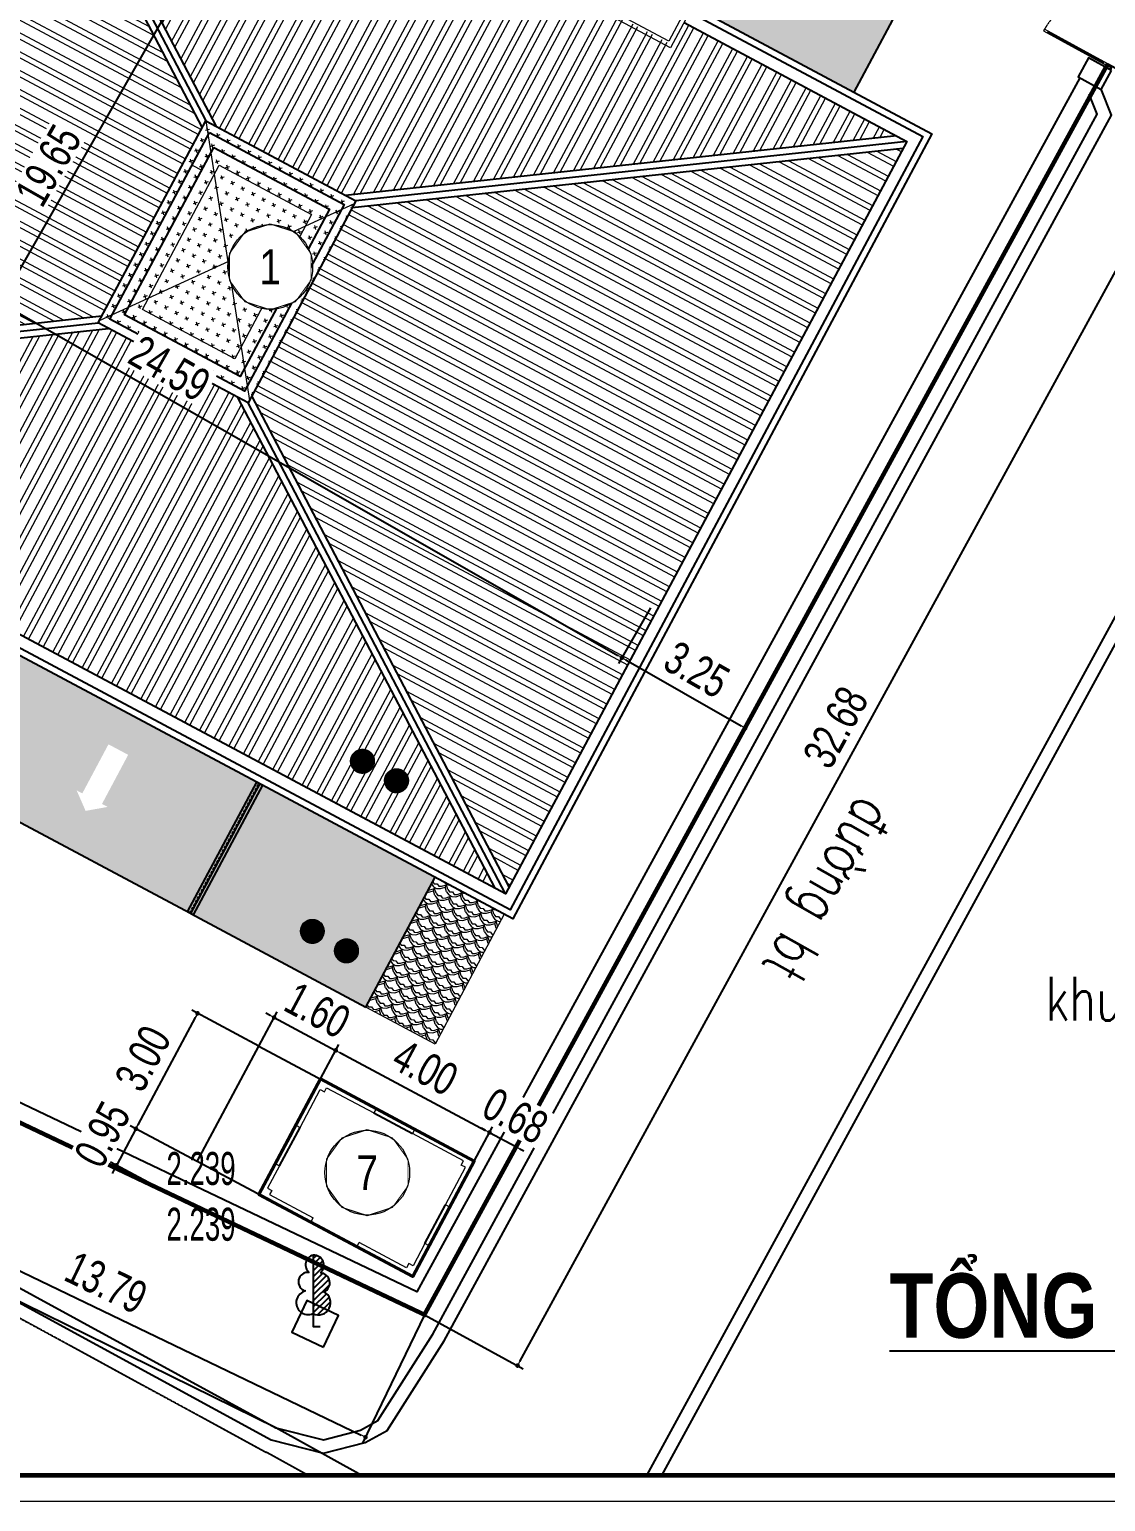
# Model space of a CAD drawing. Header units: millimetres. Extents: x -1055201 to -457681, y -323938 to 182808.
# Drawn here: x -625429 to -600753, y 93708 to 127460 of the extents above; entities that cross this region are included whole.
import ezdxf
from ezdxf.enums import TextEntityAlignment as Align
from ezdxf.xclip import XClip

# ---------------------------------------------------------------- set-up
doc = ezdxf.new("R2010")
doc.units = ezdxf.units.MM
doc.header["$LTSCALE"] = 5
doc.header["$XCLIPFRAME"] = 0
for name, pattern in [('CENTER2', [28.575, 19.05, -3.175, 3.175, -3.175]), ('DASHDOT', [1, 0.5, -0.25, 0, -0.25]), ('DASHED2', [0.375, 0.25, -0.125]), ('HIDDEN', [0.375, 0.25, -0.125]), ('HIDDEN2', [0.1875, 0.125, -0.0625])]:
    doc.linetypes.add(name, pattern=pattern)
doc.layers.get('0').update_dxf_attribs({"linetype": 'CENTER2'})
for name, color, linetype, lineweight in [('03', 252, 'Continuous', 30), ('cat1', 30, 'Continuous', 50), ('hatch1', 136, 'Continuous', 9), ('hatch1 @ 1', 136, 'Continuous', 9), ('Khungten_LCDI', 7, 'Continuous', 25), ('LC Dim', 8, 'Continuous', 18), ('LC Hatch', 252, 'Continuous', 9), ('LC ISO', 153, 'Continuous', 13), ('LC Net dam2', 6, 'Continuous', 40), ('LC Net manh', 9, 'Continuous', 5), ('LC Net thay', 7, 'Continuous', 25), ('LC Net truc', 79, 'DASHDOT', 13), ('LC Text1', 3, 'Continuous', 20), ('LC Text2', 7, 'Continuous', 25), ('moc', 7, 'Continuous', 0), ('thay1', 63, 'Continuous', 18)]:
    doc.layers.add(name, color=color, linetype=linetype, lineweight=lineweight)
for name, color, linetype in [('bonhoa', 4, 'Continuous'), ('BOVIA', 1, 'Continuous'), ('DIA-VAT', 242, 'Continuous'), ('DUONGnhua', 14, 'Continuous'), ('KYHIEU', 7, 'Continuous'), ('NHA', 2, 'Continuous'), ('TEXT', 42, 'Continuous'), ('Tuongxay', 11, 'Continuous')]:
    doc.layers.add(name, color=color, linetype=linetype)
doc.layers.get('LC Net truc').off()
doc.styles.add('General text 2', font='arial.ttf')
doc.styles.add('HOATBIF', font='hoatbif.shx', dxfattribs={"width": 0.75})
doc.styles.add('Khungten', font='VHAVAN.TTF', dxfattribs={"width": 0.9, "height": 5000})
doc.styles.add('LC 1', font='VHAVANB.TTF')
doc.styles.add('LC3', font='VHARIALB.TTF', dxfattribs={"width": 0.8})
doc.styles.add('simli', font='vnsimli.shx', dxfattribs={"height": 2})
doc.styles.add('Title', font='VHBLACK.TTF')
doc.styles.add('VnArialH', font='VHARIAL.TTF')
doc.linetypes.add('FENCELINE2', pattern='A,0.25,-0.1,[132,ltypeshp.shx,S=0.1,R=0,X=-0.1,Y=0],-0.1,1', length=1.45)
doc.linetypes.add('HOT_WATER_SUPPLY', pattern='A,0.5,-0.2,["HW",Standard,S=0.1,R=0,X=-0.1,Y=-0.05],-0.2', length=0.9)
doc.dimstyles.new('Copy of 1-110', dxfattribs={"dimscale": 110, "dimtxt": 2.5, "dimasz": 0.35, "dimexe": 0.5, "dimexo": 0, "dimgap": 0.8, "dimtad": 1, "dimdec": 0, "dimzin": 0, "dimdsep": 46, "dimtxsty": 'HOATBIF', "dimblk1": 'DOT', "dimblk2": 'DOT', "dimsah": 1, "dimcen": -1, "dimdle": 1, "dimclrd": 256, "dimclre": 256, "dimclrt": 4, "dimadec": 3, "dimazin": 2, "dimtfac": 0.333333, "dimtdec": 0, "dimtix": 1, "dimtmove": 2, "dimatfit": 3, "dimldrblk": 'DOT', "dimfxl": 1, "dimtvp": 0.833333, "dimtolj": 1, "dimtzin": 0, "dimarcsym": 0})

# ---------------------------------------------------------------- blocks, each defined once
blk = doc.blocks.new('C')
at = {"color": 3, "linetype": 'Continuous'}
for p, q in [((0, 1.628), (0.01, 1.638)), ((0, 1.559), (0.071, 1.63)), ((0, 1.42), (0.162, 1.582)), ((0, 1.282), (0.222, 1.504)), ((0, 1.143), (0.244, 1.387)), ((0, 1.004), (0.219, 1.223)), ((0, 0.866), (0.306, 1.172)), ((0, 0.727), (0.363, 1.09)), ((0, 0.589), (0.377, 0.965)), ((0, 0.45), (0.304, 0.754)), ((0, 0.312), (0.365, 0.676)), ((0.265, 0.784), (0.265, 0.784)), ((0.304, 0.754), (0.304, 0.754)), ((0.338, 0.719), (0.338, 0.719)), ((0.365, 0.676), (0.365, 0.676)), ((0.096, 0.269), (0.396, 0.569)), ((0.385, 0.627), (0.385, 0.627)), ((0.392, 0.496), (0.392, 0.496)), ((0.396, 0.569), (0.396, 0.569)), ((0.038, 0.28), (0.038, 0.28)), ((0.096, 0.269), (0.096, 0.269)), ((0.169, 0.273), (0.169, 0.273))]:
    blk.add_line(p, q, dxfattribs=at)
blk.add_lwpolyline([(0, 1.638), (0, 0), (0.158, 0)], dxfattribs=at)
for centre, radius, start, end in [((0.046, 1.419), 0.224, 101.8768, 232.5489), ((0.011, 1.405), 0.233, 312.41, 92.7521), ((-0.123, 1.027), 0.217, 81.1947, 255.8995), ((0.151, 1.004), 0.229, 294.0892, 85.6043), ((-0.115, 0.549), 0.274, 102.8246, 293.3267), ((0.118, 0.547), 0.279, 243.3664, 63.1012)]:
    blk.add_arc(centre, radius, start, end, dxfattribs=at)
blk = doc.blocks.new('Nen ht')
at = {"layer": 'bonhoa', "color": 250, "elevation": 92}
blk.add_lwpolyline([(17942, -18575), (18286, -17853), (17564, -17509), (17220, -18232)], close=True, dxfattribs=at)
at = {"layer": 'BOVIA', "color": 250, "flags": 128}
for points, elevation in [([(7790, -11952), (7682, -13283), (8027, -15024), (8829, -16396), (16742, -20707), (17944, -21012), (18904, -20764), (19402, -20486), (20715, -18436), (36017, 9670), (35779, 10263)], -18), ([(8089, -11976), (7985, -13266), (8312, -14916), (9046, -16173), (16852, -20425), (17944, -20702), (18791, -20483), (19190, -20261), (20456, -18283), (35686, 9690), (35500, 10151)], -2370), ([(35186, -30888), (24583, -25048), (24289, -24441), (24246, -23564), (40585, 6382), (41672, 6665), (42858, 6663), (46462, 4869)], -228), ([(35331, -30625), (24811, -24832), (24586, -24365), (24550, -23634), (40786, 6125), (41710, 6365), (42787, 6364), (46328, 4601)], -2370)]:
    blk.add_lwpolyline(points, dxfattribs=dict(at, elevation=elevation))
at = {"layer": 'DIA-VAT', "color": 250, "linetype": 'HOT_WATER_SUPPLY', "elevation": -2370}
blk.add_lwpolyline([(35331, -30625), (24811, -24832), (16852, -20425), (504, -12385), (-6508, -9980), (-11424, -8644), (-16072, -7972), (-42817, -7728), (-43760, -3445)], dxfattribs=at)
at = {"layer": 'DUONGnhua', "color": 250, "linetype": 'DASHED2', "ltscale": 3, "elevation": -2370}
for points in [[(8612, -16620), (16631, -20988)], [(35029, -31144), (24354, -25265), (16631, -20988)]]:
    blk.add_lwpolyline(points, dxfattribs=at)
at = {"layer": 'Tuongxay', "color": 250, "elevation": -205}
blk.add_lwpolyline([(36015, 10696), (35489, 10984), (35249, 10545), (35775, 10257)], close=True, dxfattribs=at)
at = {"layer": 'Tuongxay', "color": 250}
for points, elevation in [([(35289, 10523), (20089, -17310), (8434, -11762)], -2370), ([(35640, 10331), (20259, -17834), (8262, -12123)], -205)]:
    blk.add_lwpolyline(points, dxfattribs=dict(at, elevation=elevation))
at = {"layer": 'Tuongxay', "color": 250, "xscale": 1000, "yscale": 1000, "zscale": 1300.000000046566}
blk.add_blockref('C', (17710, -18107, -2370), dxfattribs=at)
at = {"layer": 'KYHIEU', "color": 250, "lineweight": 0, "style": 'VnArialH', "width": 0.6}
for tag, p in [('DC-02', (-46804, -9650, -10682)), ('2.478', (-46804, -10928, -10682))]:
    blk.add_attdef(tag, text='', height=756, dxfattribs=at).set_placement(p, align=Align.CENTER)
at = {"layer": 'TEXT', "color": 250, "style": 'simli', "width": 0.75}
blk.add_text('®\xadêng bt', height=1000, rotation=240.5966, dxfattribs=at).set_placement((29111, -7870, -2370), align=Align.CENTER)
blk.add_text('khu d©n c\xad', height=1000, dxfattribs=at).set_placement((37410, -11091, -2370), align=Align.CENTER)
blk = doc.blocks.new('lcdi fix')
at = {"layer": 'Defpoints', "lineweight": 0}
blk.add_lwpolyline([(-1200, -14850), (-1200, 14850), (40800, 14850), (40800, -14850)], close=True, dxfattribs=at)
at = {"layer": 'Khungten_LCDI', "color": 5, "lineweight": 60}
blk.add_lwpolyline([(0, -14650), (0, 14650), (40600, 14650), (40600, -14650)], close=True, dxfattribs=at)
at = {"color": 7, "style": 'Khungten', "width": 0.8}
for tag, p in [('REVISION', (39499, -10746)), ('NGAYHT', (39546, -11609))]:
    blk.add_attdef(tag, text='', height=200, dxfattribs=at).set_placement(p, align=Align.CENTER)
at = {"layer": 'LC Text1', "style": 'Title', "width": 3.882085}
for tag, p, p2 in [('TENBANVE1', (36913, -8886), (40339, -8886)), ('TENBANVE2', (36913, -9562), (40339, -9562))]:
    blk.add_attdef(tag, text='', height=250, dxfattribs=at).set_placement(p, p2, align=Align.FIT)
at = {"layer": 'LC Text1', "style": 'Title', "width": 0.7}
blk.add_attdef('SOBANVE', text='', height=250, dxfattribs=at).set_placement((39562, -13896), align=Align.CENTER)
blk = doc.blocks.new('nha bom pccc')
at = {"linetype": 'HIDDEN', "ltscale": 2}
for p, q in [((1.6, -1.5), (1.6, 0.136)), ((5.6, -1.5), (5.6, -0.1)), ((5.6, -1.5), (1.6, -1.5)), ((3.326, -1.5), (5.6, -1.5))]:
    blk.add_line(p, q, dxfattribs=at)
at = {"layer": 'LC Net thay'}
for p, q in [((1.6, 1.5), (1.6, 1.5)), ((4.05, 1.5), (3.05, 1.5)), ((3.05, 1.39), (4.05, 1.39)), ((1.6, 0.3), (1.6, -0.7)), ((1.71, -0.7), (1.71, 0.3)), ((5.49, -0.7), (5.49, 0.3)), ((5.6, 0.3), (5.6, -0.7))]:
    blk.add_line(p, q, dxfattribs=at)
blk.add_lwpolyline([(5.6, 1.5), (5.6, -1.5), (0, -1.5), (0, 1.5), (5.6, 1.5)], dxfattribs=at)
at = {"layer": 'thay1'}
for p, q in [((3.05, 1.5), (3.05, 1.39)), ((4.05, 1.5), (4.05, 1.39)), ((1.6, 0.3), (1.71, 0.3)), ((5.6, 0.3), (5.49, 0.3)), ((1.6, -0.7), (1.71, -0.7)), ((5.6, -0.7), (5.49, -0.7)), ((2.95, -1.5), (2.95, -1.39)), ((4.15, -1.5), (4.15, -1.39))]:
    blk.add_line(p, q, dxfattribs=at)
for points in [[(1.6, 0.3), (1.6, 1.5), (3.05, 1.5)], [(1.71, 1.28), (1.82, 1.28), (1.82, 1.39)], [(1.82, 1.39), (3.05, 1.39)], [(5.6, 0.3), (5.6, 1.5), (4.05, 1.5)], [(5.38, 1.39), (4.05, 1.39)], [(5.49, 1.28), (5.38, 1.28), (5.38, 1.39)], [(1.71, 0.3), (1.71, 1.28)], [(5.49, 0.3), (5.49, 1.28)], [(1.6, -0.7), (1.6, -1.5), (2.95, -1.5)], [(1.71, -0.7), (1.71, -1.28)], [(5.6, -0.7), (5.6, -1.5), (4.15, -1.5)], [(5.49, -0.7), (5.49, -1.28)], [(1.71, -1.28), (1.82, -1.28), (1.82, -1.39)], [(5.49, -1.28), (5.38, -1.28), (5.38, -1.39)], [(1.82, -1.39), (2.95, -1.39)], [(5.38, -1.39), (4.15, -1.39)]]:
    blk.add_lwpolyline(points, dxfattribs=at)
blk = doc.blocks.new('*U87')
for p, q in [((100, -90), (100, -50)), ((100, -70), (1554, -70)), ((1554, -90), (1554, -50)), ((100, -3318), (100, -3358)), ((100, -3338), (1554, -3338)), ((1554, -3318), (1554, -3358))]:
    blk.add_line(p, q)
for points in [[(0, -50), (0, -90), (1654, -90), (1654, -50)], [(0, -3358), (0, -3318), (1654, -3318), (1654, -3358)]]:
    blk.add_lwpolyline(points, close=True)
at = {"linetype": 'HIDDEN2'}
for centre, start, end in [((0, -50), 270, 360), ((0, -3358), 0, 90)]:
    blk.add_arc(centre, 1654, start, end, dxfattribs=at)
at = {"layer": '03'}
for points in [[(-110, 0), (-110, -60), (-40, -60), (-40, -50), (0, -50), (0, 0)], [(-110, -3408), (-110, -3348), (-40, -3348), (-40, -3358), (0, -3358), (0, -3408)]]:
    blk.add_lwpolyline(points, close=True, dxfattribs=at)
blk = doc.blocks.new('*U72')
at = {"layer": 'Defpoints'}
blk.add_lwpolyline([(0, 4.25), (-2.5, 3.44), (-4.04, 1.31), (-4.04, -1.31), (-2.5, -3.44), (0, -4.25), (2.5, -3.44), (4.04, -1.31), (4.04, 1.31), (2.5, 3.44)], close=True, dxfattribs=at)
at = {"layer": 'LC Text1', "style": 'General text 2', "width": 0.8, "flags": 8}
blk.add_attdef('SYMBOL', text='', height=3.5, dxfattribs=at).set_placement((0, 0), align=Align.MIDDLE_CENTER)
blk.add_wipeout([(0, 4.25), (-2.5, 3.44), (-4.04, 1.31), (-4.04, -1.31), (-2.5, -3.44), (0, -4.25), (2.5, -3.44), (4.04, -1.31), (4.04, 1.31), (2.5, 3.44)]).dxf.layer = 'LC Net manh'
at = {"layer": 'LC ISO'}
blk.add_circle((0, 0), 4.25, dxfattribs=at)
blk = doc.blocks.new('TIEUDE1')
at = {"layer": 'LC Text2', "color": 7, "style": 'LC 1'}
blk.add_attdef('TIªU§Ò', text='', height=5, dxfattribs=at).set_placement((0, 0), align=Align.BOTTOM_CENTER)
blk.add_attdef('TL', text='', height=3, dxfattribs=at).set_placement((0, -2), align=Align.TOP_CENTER)
blk = doc.blocks.new('DOT')
at = {"color": 0, "linetype": 'ByBlock'}
blk.add_line((-0.5, 0), (-1, 0), dxfattribs=at)
at = {"color": 0, "linetype": 'ByBlock', "const_width": 0.5}
blk.add_lwpolyline([(-0.25, 0, 1), (0.25, 0, 1)], format="xyb", close=True, dxfattribs=at)
blk = doc.blocks.new('*D127')
at = {"layer": 'Defpoints', "color": 0, "transparency": 16777216}
for p in [(-628842, 103875, 23), (-616372, 97992, 37), (-617724, 95182)]:
    blk.add_point(p, dxfattribs=at)
at = {"layer": 'LC Dim', "lineweight": -2, "transparency": 16777216}
for p, q in [((-628842, 103875), (-630213, 101025)), ((-630053, 101114), (-617819, 95228)), ((-616372, 97992), (-617789, 95047))]:
    blk.add_line(p, q, dxfattribs=at)
at = {"layer": 'LC Dim', "lineweight": -2, "transparency": 16777216, "xscale": 105, "yscale": 105, "zscale": 105}
for p, rotation in [((-630148, 101160), 154.3052127332263), ((-617724, 95182), 334.3052127332263)]:
    blk.add_blockref('DOT', p, dxfattribs=dict(at, rotation=rotation))
at = {"layer": 'LC Dim', "color": 4, "transparency": 16777216, "insert": (-623670, 98725), "char_height": 750, "attachment_point": 5, "rotation": 334.3052, "style": 'HOATBIF'}
blk.add_mtext('\\A1;13.79', dxfattribs=at)
blk = doc.blocks.new('_Dot')
at = {"color": 0, "linetype": 'ByBlock', "lineweight": -2}
blk.add_line((-0.5, 0), (-1, 0), dxfattribs=at)
at = {"color": 0, "linetype": 'ByBlock', "const_width": 0.5}
blk.add_lwpolyline([(-0.25, 0, 1), (0.25, 0, 1)], format="xyb", close=True, dxfattribs=at)
blk = doc.blocks.new('*D128')
at = {"layer": 'Defpoints', "color": 0, "transparency": 16777216}
for p in [(-600702, 126672, 37), (-598566, 125504), (-616372, 97992)]:
    blk.add_point(p, dxfattribs=at)
at = {"layer": 'LC Dim', "lineweight": -2, "transparency": 16777216}
for p, q in [((-600702, 126672), (-598434, 125433)), ((-614186, 96917), (-598616, 125412)), ((-616372, 97992), (-614105, 96753))]:
    blk.add_line(p, q, dxfattribs=at)
at = {"layer": 'LC Dim', "lineweight": -2, "transparency": 16777216, "xscale": 105, "yscale": 105, "zscale": 105}
for p, rotation in [((-598566, 125504), 61.34759104070087), ((-614236, 96825), 241.3475910407009)]:
    blk.add_blockref('DOT', p, dxfattribs=dict(at, rotation=rotation))
at = {"layer": 'LC Dim', "color": 4, "transparency": 16777216, "insert": (-606941, 111460), "char_height": 750, "attachment_point": 5, "rotation": 61.3476, "style": 'HOATBIF'}
blk.add_mtext('\\A1;32.68', dxfattribs=at)
blk = doc.blocks.new('*D129')
at = {"layer": 'Defpoints', "color": 0, "transparency": 16777216}
for p in [(-619774, 132671), (-619588, 132565), (-628889, 115252)]:
    blk.add_point(p, dxfattribs=at)
at = {"layer": 'LC Dim', "lineweight": -2, "transparency": 16777216}
for p, q in [((-619774, 132671), (-619458, 132491)), ((-629283, 115597), (-619640, 132474)), ((-628889, 115252), (-629465, 115581))]:
    blk.add_line(p, q, dxfattribs=at)
at = {"layer": 'LC Dim', "lineweight": -2, "transparency": 16777216, "xscale": 105, "yscale": 105, "zscale": 105}
for p, rotation in [((-619588, 132565), 60.25926350818931), ((-629335, 115506), 240.2592635081893)]:
    blk.add_blockref('DOT', p, dxfattribs=dict(at, rotation=rotation))
at = {"layer": 'LC Dim', "color": 4, "transparency": 16777216, "insert": (-624995, 124341), "char_height": 750, "attachment_point": 5, "rotation": 60.2593, "style": 'HOATBIF', "bg_fill": 3, "box_fill_scale": 1.1, "bg_fill_color": 256, "bg_fill_true_color": 13158600, "bg_fill_transparency": 0}
blk.add_mtext('\\A1;19.65', dxfattribs=at)
blk = doc.blocks.new('*D136')
at = {"layer": 'Defpoints', "color": 0, "transparency": 16777216}
for p in [(-632834, 125891), (-611189, 114200), (-611843, 113055)]:
    blk.add_point(p, dxfattribs=at)
at = {"layer": 'LC Dim', "lineweight": -2, "transparency": 16777216}
for p, q in [((-632834, 125891), (-633272, 125125)), ((-633106, 125203), (-611934, 113107)), ((-611189, 114200), (-611918, 112924))]:
    blk.add_line(p, q, dxfattribs=at)
at = {"layer": 'LC Dim', "lineweight": -2, "transparency": 16777216, "xscale": 105, "yscale": 105, "zscale": 105}
for p, rotation in [((-633197, 125255), 150.2592635081893), ((-611843, 113055), 330.2592635081893)]:
    blk.add_blockref('DOT', p, dxfattribs=dict(at, rotation=rotation))
at = {"layer": 'LC Dim', "color": 4, "transparency": 16777216, "insert": (-622215, 119689), "char_height": 750, "attachment_point": 5, "rotation": 330.2593, "style": 'HOATBIF', "bg_fill": 3, "box_fill_scale": 1.1, "bg_fill_color": 256, "bg_fill_true_color": 13158600, "bg_fill_transparency": 0}
blk.add_mtext('\\A1;24.59', dxfattribs=at)
blk = doc.blocks.new('*D137')
at = {"layer": 'Defpoints', "color": 0, "transparency": 16777216}
for p in [(-611189, 114200), (-609018, 111440), (-609254, 111028, 2166)]:
    blk.add_point(p, dxfattribs=at)
at = {"layer": 'LC Dim', "lineweight": -2, "transparency": 16777216}
for p, q in [((-611189, 114200), (-611918, 112924)), ((-611752, 113003), (-609109, 111493)), ((-609254, 111028), (-608943, 111571))]:
    blk.add_line(p, q, dxfattribs=at)
at = {"layer": 'LC Dim', "lineweight": -2, "transparency": 16777216, "xscale": 105, "yscale": 105, "zscale": 105}
for p, rotation in [((-611843, 113055), 150.2592635081893), ((-609018, 111440), 330.2592635081893)]:
    blk.add_blockref('DOT', p, dxfattribs=dict(at, rotation=rotation))
at = {"layer": 'LC Dim', "color": 4, "transparency": 16777216, "insert": (-610126, 112782), "char_height": 750, "attachment_point": 5, "rotation": 330.2593, "style": 'HOATBIF', "bg_fill": 3, "box_fill_scale": 1.1, "bg_fill_color": 256, "bg_fill_true_color": 13158600, "bg_fill_transparency": 0}
blk.add_mtext('\\A1;3.25', dxfattribs=at)
blk = doc.blocks.new('tm mai nha 2 tang')
at = {"layer": 'hatch1 @ 1'}
h = blk.add_hatch(dxfattribs=at)
h.set_pattern_fill('NTA-MD01', color=256, scale=500, angle=270)
h.set_pattern_definition([(270, (497645.47, 214928.73), (400, -7e-14), [40, -360]), (270, (497645.47, 214568.73), (400, -7e-14), [40, -360]), (270, (497845.47, 214768.73), (400, -7e-14), [80, -320]), (0, (497965.47, 214928.73), (1e-13, 400), [80, -320]), (0, (497765.47, 214728.73), (1e-13, 400), [80, -320]), (315, (497685.47, 214808.73), (400, -7e-14), [113.13708, -452.54834]), (315, (497745.47, 214808.73), (400, -7e-14), [113.13708, -452.54834]), (315, (497885.47, 214608.73), (400, -7e-14), [113.13708, -452.54834]), (315, (497945.47, 214608.73), (400, -7e-14), [113.13708, -452.54834]), (45, (497885.47, 214848.73), (1e-13, 400), [113.13708, -452.54834]), (45, (497945.47, 214848.73), (1e-13, 400), [113.13708, -452.54834]), (45, (497685.47, 214648.73), (1e-13, 400), [113.13708, -452.54834]), (45, (497745.47, 214648.73), (1e-13, 400), [113.13708, -452.54834]), (296.56505, (497645.47, 214888.73), (3e-07, -400), [89.44, -804.9872]), (296.56505, (497845.47, 214688.73), (3e-07, -400), [89.44, -804.9872]), (296.56505, (497715.47, 214868.73), (3e-07, -400), [67.08, -827.3472]), (296.56505, (497715.47, 214588.73), (3e-07, -400), [67.08, -827.3472]), (296.56505, (497915.47, 214788.73), (3e-07, -400), [67.08, -827.3472]), (296.56505, (497915.47, 214668.73), (3e-07, -400), [67.08, -827.3472]), (243.43495, (497685.47, 214648.73), (-3e-07, -400), [89.44, -804.9872]), (243.43495, (497885.47, 214848.73), (-3e-07, -400), [89.44, -804.9872]), (243.43495, (497745.47, 214928.73), (-3e-07, -400), [67.08, -827.3472]), (243.43495, (497745.47, 214648.73), (-3e-07, -400), [67.08, -827.3472]), (243.43495, (497945.47, 214848.73), (-3e-07, -400), [67.08, -827.3472]), (243.43495, (497945.47, 214728.73), (-3e-07, -400), [67.08, -827.3472])])
h.paths.add_polyline_path([(2600, -5895), (-775, -5895), (-775, -18455), (2600, -18455)])
h = blk.add_hatch(dxfattribs=at)
h.set_pattern_fill('NTA-MD01', color=256, scale=400, angle=270)
h.set_pattern_definition([(270, (497645.47, 214928.73), (400, -7e-14), [40, -360]), (270, (497645.47, 214568.73), (400, -7e-14), [40, -360]), (270, (497845.47, 214768.73), (400, -7e-14), [80, -320]), (0, (497965.47, 214928.73), (1e-13, 400), [80, -320]), (0, (497765.47, 214728.73), (1e-13, 400), [80, -320]), (315, (497685.47, 214808.73), (400, -7e-14), [113.13708, -452.54834]), (315, (497745.47, 214808.73), (400, -7e-14), [113.13708, -452.54834]), (315, (497885.47, 214608.73), (400, -7e-14), [113.13708, -452.54834]), (315, (497945.47, 214608.73), (400, -7e-14), [113.13708, -452.54834]), (45, (497885.47, 214848.73), (1e-13, 400), [113.13708, -452.54834]), (45, (497945.47, 214848.73), (1e-13, 400), [113.13708, -452.54834]), (45, (497685.47, 214648.73), (1e-13, 400), [113.13708, -452.54834]), (45, (497745.47, 214648.73), (1e-13, 400), [113.13708, -452.54834]), (296.56505, (497645.47, 214888.73), (3e-07, -400), [89.44, -804.9872]), (296.56505, (497845.47, 214688.73), (3e-07, -400), [89.44, -804.9872]), (296.56505, (497715.47, 214868.73), (3e-07, -400), [67.08, -827.3472]), (296.56505, (497715.47, 214588.73), (3e-07, -400), [67.08, -827.3472]), (296.56505, (497915.47, 214788.73), (3e-07, -400), [67.08, -827.3472]), (296.56505, (497915.47, 214668.73), (3e-07, -400), [67.08, -827.3472]), (243.43495, (497685.47, 214648.73), (-3e-07, -400), [89.44, -804.9872]), (243.43495, (497885.47, 214848.73), (-3e-07, -400), [89.44, -804.9872]), (243.43495, (497745.47, 214928.73), (-3e-07, -400), [67.08, -827.3472]), (243.43495, (497745.47, 214648.73), (-3e-07, -400), [67.08, -827.3472]), (243.43495, (497945.47, 214848.73), (-3e-07, -400), [67.08, -827.3472]), (243.43495, (497945.47, 214728.73), (-3e-07, -400), [67.08, -827.3472])])
h.paths.add_polyline_path([(2600, -24825), (2600, -23025), (-775, -23025), (-775, -24825)])
at = {"layer": 'LC Hatch', "ltscale": 0.005}
h = blk.add_hatch(dxfattribs=at)
h.set_pattern_fill('ANSI32', color=256, scale=40, angle=-45, style=0)
h.set_pattern_definition([(360, (90522.97, 679275.2), (1e-13, 381), []), (360, (90649.97, 679148.2), (1e-13, 381), [])])
h.paths.add_polyline_path([(3025, -24358), (10175, -13858), (10175, -10492), (3025, 8)])
h.paths.add_polyline_path([(22000, -5510), (22575, -5510), (22575, 8), (15425, -10492), (15425, -13858), (22575, -24358), (22575, -18840), (22000, -18840)])
h = blk.add_hatch(dxfattribs=at)
h.set_pattern_fill('ANSI32', color=256, scale=40, angle=45, style=0)
h.set_pattern_definition([(90, (90522.97, 679275.2), (-381, 1e-13), []), (90, (90649.97, 679402.2), (-381, 1e-13), [])])
h.paths.add_polyline_path([(10356, -10225), (15244, -10225), (22394, 275), (3206, 275)])
h.paths.add_polyline_path([(10356, -14125), (3206, -24625), (22394, -24625), (15244, -14125)])
h = blk.add_hatch(dxfattribs=at)
h.set_pattern_fill('CROSS', color=256, scale=30, angle=45, style=0)
h.set_pattern_definition([(45, (90522.97, 679275.19), (8e-14, 269.407684), [95.25, -285.75]), (135, (90590.32, 679275.19), (-269.407684, 8e-14), [95.25, -285.75])])
h.paths.add_polyline_path([(15425, -14125), (15425, -10225), (10175, -10225), (10175, -14125)])
at = {"layer": 'LC Hatch'}
h = blk.add_hatch(dxfattribs=at)
h.set_pattern_fill('MISC02', color=256, scale=50, angle=-90, style=0, pattern_type=2)
h.set_pattern_definition([(296.56505, (90522.97, 661645.16), (299.99982, -6e-06), [63.167, -607.6535]), (296.56505, (90522.97, 661945.16), (299.99982, -6e-06), [63.167, -607.6535]), (333.43495, (90585.2, 661554.69), (299.999824, 6e-06), [60.3815, -610.439]), (333.43495, (90585.2, 661854.69), (299.999824, 6e-06), [60.3815, -610.439]), (315, (90551.22, 661888.67), (299.99995, -8e-14), [48.057, -376.207]), (45, (90551.22, 662064.2), (299.99995, -8e-14), [48.057, -376.207]), (270, (90522.97, 662007.7), (300, -6e-14), [62.5425, -237.4575]), (26.56505, (90585.2, 661798.19), (299.999824, -6e-06), [60.3815, -610.439]), (26.56505, (90585.2, 662098.19), (299.999824, -6e-06), [60.3815, -610.439]), (63.43495, (90522.97, 661707.7), (299.99982, 6e-06), [63.167, -607.6535]), (63.43495, (90522.97, 662007.7), (299.99982, 6e-06), [63.167, -607.6535]), (180, (90822.97, 661938.94), (-1e-13, -300), [68.771, -231.229]), (45, (90663.72, 661876.7), (299.99995, -8e-14), [48.057, -376.207]), (63.43495, (90639.2, 661527.68), (299.99982, 6e-06), [54.81, -616.01]), (63.43495, (90639.2, 661827.68), (299.99982, 6e-06), [54.81, -616.01]), (26.56505, (90697.7, 661610.69), (299.999824, -6e-06), [63.167, -607.6535]), (26.56505, (90697.7, 661910.69), (299.999824, -6e-06), [63.167, -607.6535]), (333.43495, (90697.7, 661742.19), (299.999824, 6e-06), [63.167, -607.6535]), (333.43495, (90697.7, 662042.19), (299.999824, 6e-06), [63.167, -607.6535]), (315, (90663.72, 662076.17), (299.99995, -8e-14), [48.057, -376.207]), (180, (90822.97, 662013.94), (-1e-13, -300), [68.771, -231.229]), (296.56505, (90639.2, 661825.2), (299.99982, -6e-06), [54.81, -616.01]), (296.56505, (90639.2, 662125.2), (299.99982, -6e-06), [54.81, -616.01])])
h.paths.add_polyline_path([(2600, -18475), (0, -18475), (0, -20750), (2600, -20750)])
h.paths.add_polyline_path([(0, -20750), (0, -23025), (2600, -23025), (2600, -20750)])
h.paths.add_polyline_path([(-775, -23025), (0, -23025), (0, -20750), (-775, -20750)])
h.paths.add_polyline_path([(0, -18475), (-775, -18475), (-775, -20750), (0, -20750)])
h = blk.add_hatch(dxfattribs=at)
h.set_pattern_fill('MISC02', color=256, scale=50, angle=90, style=0, pattern_type=2)
h.set_pattern_definition([(116.56505, (90522.97, 679755.22), (-299.99982, 6e-06), [63.167, -607.6535]), (116.56505, (90522.97, 679455.22), (-299.99982, 6e-06), [63.167, -607.6535]), (153.43495, (90460.74, 679845.7), (-299.999824, -6e-06), [60.3815, -610.439]), (153.43495, (90460.74, 679545.7), (-299.999824, -6e-06), [60.3815, -610.439]), (135, (90494.72, 679511.71), (-299.99995, 1e-13), [48.057, -376.207]), (225, (90494.72, 679336.18), (-299.99995, 1e-13), [48.057, -376.207]), (90, (90522.97, 679392.67), (-300, 9e-14), [62.5425, -237.4575]), (206.56505, (90460.74, 679602.2), (-299.999824, 6e-06), [60.3815, -610.439]), (206.56505, (90460.74, 679302.2), (-299.999824, 6e-06), [60.3815, -610.439]), (243.43495, (90522.97, 679692.67), (-299.99982, -6e-06), [63.167, -607.6535]), (243.43495, (90522.97, 679392.67), (-299.99982, -6e-06), [63.167, -607.6535]), (360, (90222.97, 679461.44), (1e-13, 300), [68.771, -231.229]), (225, (90382.22, 679523.68), (-299.99995, 1e-13), [48.057, -376.207]), (243.43495, (90406.73, 679872.7), (-299.99982, -6e-06), [54.81, -616.01]), (243.43495, (90406.73, 679572.7), (-299.99982, -6e-06), [54.81, -616.01]), (206.56505, (90348.24, 679789.7), (-299.999824, 6e-06), [63.167, -607.6535]), (206.56505, (90348.24, 679489.7), (-299.999824, 6e-06), [63.167, -607.6535]), (153.43495, (90348.24, 679658.2), (-299.999824, -6e-06), [63.167, -607.6535]), (153.43495, (90348.24, 679358.2), (-299.999824, -6e-06), [63.167, -607.6535]), (135, (90382.22, 679324.21), (-299.99995, 1e-13), [48.057, -376.207]), (360, (90222.97, 679386.44), (1e-13, 300), [68.771, -231.229]), (116.56505, (90406.73, 679575.2), (-299.99982, 6e-06), [54.81, -616.01]), (116.56505, (90406.73, 679275.2), (-299.99982, 6e-06), [54.81, -616.01])])
h.paths.add_polyline_path([(25600, -20750), (25600, -23025), (23000, -23025), (23000, -20750)])
h.paths.add_polyline_path([(26375, -23025), (25600, -23025), (25600, -20750), (26375, -20750)])
h.paths.add_polyline_path([(25600, -18840), (23000, -18840), (23000, -20750), (25600, -20750)])
h.paths.add_polyline_path([(26310, -18475), (26310, -18840), (25600, -18840), (25600, -20750), (26375, -20750), (26375, -18475)])
at = {"layer": 'LC ISO'}
for p, q in [((15425, -10225), (10239, -14125)), ((10239, -10225), (15361, -14125)), ((14384, -10425), (14384, -10675)), ((10625, -13675), (10625, -10675)), ((14975, -10675), (10625, -10675)), ((14975, -13675), (14975, -10675)), ((14975, -13675), (10625, -13675))]:
    blk.add_line(p, q, dxfattribs=at)
blk.add_lwpolyline([(14675, -10975), (14675, -13375), (10925, -13375), (10925, -10975)], close=True, dxfattribs=at)
at = {"layer": 'LC Net thay'}
for p, q in [((3025, 275), (10175, -10225)), ((3025, 8), (10175, -10492)), ((3206, 275), (10356, -10225)), ((22394, 275), (15244, -10225)), ((22575, 275), (15425, -10225)), ((22575, 8), (15425, -10492)), ((-775, -18455), (-775, -5895)), ((3025, -24358), (10175, -13858)), ((3025, -24625), (10175, -14125)), ((3206, -24625), (10356, -14125)), ((22394, -24625), (15244, -14125)), ((22575, -24358), (15425, -13858)), ((22575, -24625), (15425, -14125)), ((-775, -18475), (2600, -18475)), ((-775, -18475), (-775, -23025)), ((-775, -23025), (2600, -23025)), ((26375, -23025), (23000, -23025))]:
    blk.add_line(p, q, dxfattribs=at)
at = {"layer": 'LC Net thay', "linetype": 'HIDDEN', "ltscale": 50}
for p, q in [((-775, -18455), (2600, -18455)), ((-775, -18475), (2600, -18475))]:
    blk.add_line(p, q, dxfattribs=at)
at = {"layer": 'LC Net thay'}
for points in [[(23000, -18840), (23000, -25050), (2600, -25050), (2600, 700), (23000, 700), (23000, -5510)], [(22850, -18840), (22850, -24900), (2750, -24900), (2750, 550), (22850, 550), (22850, -5510)], [(22575, -18840), (22575, -24625), (3025, -24625), (3025, 275), (22575, 275), (22575, -5510)]]:
    blk.add_lwpolyline(points, dxfattribs=at)
for points in [[(15425, -10225), (15425, -14125), (10175, -14125), (10175, -10225)], [(15225, -10425), (15225, -13925), (10375, -13925), (10375, -10425)], [(14975, -10675), (14975, -13675), (10625, -13675), (10625, -10675)], [(-775, -18540), (-775, -18390), (2600, -18390), (2600, -18540)]]:
    blk.add_lwpolyline(points, close=True, dxfattribs=at)
at = {"layer": 'thay1'}
for points in [[(21920, -5510), (26310, -5510), (26310, -18840), (21920, -18840)], [(22030, -5620), (26200, -5620), (26200, -18730), (22030, -18730)], [(-775, -23025), (2600, -23025), (2600, -24825), (-775, -24825)]]:
    blk.add_lwpolyline(points, close=True, dxfattribs=at)
at = {"ltscale": 500}
blk.add_wipeout([(1762, -15496), (1762, -14984), (487, -14984), (487, -14837), (169, -15240), (487, -15643), (487, -15496)], dxfattribs=at).dxf.layer = 'hatch1'
blk = doc.blocks.new('2121')
at = {"linetype": 'Continuous', "lineweight": 0}
h = blk.add_hatch(dxfattribs=at)
h.set_pattern_fill('ANSI31', color=256, scale=1.2)
h.set_pattern_definition([(45, (195979.71511, -37214.00517), (-0.106066017178, 0.106066017178), [])])
h.paths.add_polyline_path([(-980246, 186070, 1), (-979552, 186070, 1)])
blk.add_circle((-979899, 186070), 347, dxfattribs=at)
blk = doc.blocks.new('*D292')
at = {"layer": 'Defpoints', "color": 0, "transparency": 16777216}
for p in [(-620169, 104151, -2329), (-618757, 103398, -2329)]:
    blk.add_point(p, dxfattribs=at)
at = {"layer": 'LC Dim', "lineweight": -2, "transparency": 16777216}
for p, q in [((-620169, 104151), (-619749, 104938)), ((-619912, 104855), (-620005, 104905)), ((-619819, 104806), (-618408, 104052)), ((-618757, 103398), (-618337, 104185)), ((-618315, 104003), (-618222, 103954))]:
    blk.add_line(p, q, dxfattribs=at)
at = {"layer": 'LC Dim', "lineweight": -2, "transparency": 16777216, "xscale": 105, "yscale": 105, "zscale": 105}
for p, rotation in [((-619819, 104806), 331.9164752044088), ((-618408, 104052), 151.9164752044088)]:
    blk.add_blockref('DOT', p, dxfattribs=dict(at, rotation=rotation))
at = {"layer": 'LC Dim', "color": 4, "transparency": 16777216, "insert": (-618824, 104972), "char_height": 750, "attachment_point": 5, "rotation": 331.9165, "style": 'HOATBIF', "bg_fill": 3, "box_fill_scale": 1.1, "bg_fill_color": 256, "bg_fill_true_color": 13158600, "bg_fill_transparency": 0}
blk.add_mtext('\\A1;1.60', dxfattribs=at)
at = {"layer": 'Defpoints', "color": 0, "transparency": 16777216}
blk.add_point((-618408, 104052), dxfattribs=at)
blk = doc.blocks.new('*D293')
at = {"layer": 'Defpoints', "color": 0, "transparency": 16777216}
for p in [(-618757, 103398, -2329), (-614879, 102169), (-615228, 101515, -2329)]:
    blk.add_point(p, dxfattribs=at)
at = {"layer": 'LC Dim', "lineweight": -2, "transparency": 16777216}
for p, q in [((-618757, 103398), (-618337, 104185)), ((-618315, 104003), (-614971, 102219)), ((-615228, 101515), (-614808, 102302))]:
    blk.add_line(p, q, dxfattribs=at)
at = {"layer": 'LC Dim', "lineweight": -2, "transparency": 16777216, "xscale": 105, "yscale": 105, "zscale": 105}
for p, rotation in [((-618408, 104052), 151.9164752044088), ((-614879, 102169), 331.9164752044089)]:
    blk.add_blockref('DOT', p, dxfattribs=dict(at, rotation=rotation))
at = {"layer": 'LC Dim', "color": 4, "transparency": 16777216, "insert": (-616354, 103654), "char_height": 750, "attachment_point": 5, "rotation": 331.9165, "style": 'HOATBIF', "bg_fill": 3, "box_fill_scale": 1.1, "bg_fill_color": 256, "bg_fill_true_color": 13158600, "bg_fill_transparency": 0}
blk.add_mtext('\\A1;4.00', dxfattribs=at)
blk = doc.blocks.new('*D294')
at = {"layer": 'Defpoints', "color": 0, "transparency": 16777216}
for p in [(-615228, 101515, -2329), (-614627, 101186, 37)]:
    blk.add_point(p, dxfattribs=at)
at = {"layer": 'LC Dim', "lineweight": -2, "transparency": 16777216}
for p, q in [((-615228, 101515), (-614808, 102302)), ((-614971, 102219), (-615064, 102268)), ((-614879, 102169), (-614275, 101847)), ((-614627, 101186), (-614204, 101979)), ((-614182, 101798), (-614089, 101748))]:
    blk.add_line(p, q, dxfattribs=at)
at = {"layer": 'LC Dim', "lineweight": -2, "transparency": 16777216, "xscale": 105, "yscale": 105, "zscale": 105}
for p, rotation in [((-614879, 102169), 331.9164752044089), ((-614275, 101847), 151.9164752044088)]:
    blk.add_blockref('DOT', p, dxfattribs=dict(at, rotation=rotation))
at = {"layer": 'LC Dim', "color": 4, "transparency": 16777216, "insert": (-614287, 102551), "char_height": 750, "attachment_point": 5, "rotation": 331.9165, "style": 'HOATBIF', "bg_fill": 3, "box_fill_scale": 1.1, "bg_fill_color": 256, "bg_fill_true_color": 13158600, "bg_fill_transparency": 0}
blk.add_mtext('\\A1;0.68', dxfattribs=at)
at = {"layer": 'Defpoints', "color": 0, "transparency": 16777216}
blk.add_point((-614275, 101847), dxfattribs=at)
blk = doc.blocks.new('*D295')
at = {"layer": 'Defpoints', "color": 0, "transparency": 16777216}
for p in [(-621576, 104902), (-620169, 104151, -2329), (-621581, 101504, -2329)]:
    blk.add_point(p, dxfattribs=at)
at = {"layer": 'LC Dim', "lineweight": -2, "transparency": 16777216}
for p, q in [((-620169, 104151), (-621708, 104972)), ((-622939, 102348), (-621625, 104809)), ((-621581, 101504), (-623120, 102326))]:
    blk.add_line(p, q, dxfattribs=at)
at = {"layer": 'LC Dim', "lineweight": -2, "transparency": 16777216, "xscale": 105, "yscale": 105, "zscale": 105}
for p, rotation in [((-621576, 104902), 61.91647519683724), ((-622988, 102255), 241.9164751968372)]:
    blk.add_blockref('DOT', p, dxfattribs=dict(at, rotation=rotation))
at = {"layer": 'LC Dim', "color": 4, "transparency": 16777216, "insert": (-622825, 103868), "char_height": 750, "attachment_point": 5, "rotation": 61.9165, "style": 'HOATBIF', "bg_fill": 3, "box_fill_scale": 1.1, "bg_fill_color": 256, "bg_fill_true_color": 13158600, "bg_fill_transparency": 0}
blk.add_mtext('\\A1;3.00', dxfattribs=at)
blk = doc.blocks.new('*D296')
at = {"layer": 'Defpoints', "color": 0, "transparency": 16777216}
for p in [(-621581, 101504, -2329), (-622371, 100848, -163)]:
    blk.add_point(p, dxfattribs=at)
at = {"layer": 'LC Dim', "lineweight": -2, "transparency": 16777216}
for p, q in [((-621581, 101504), (-623120, 102326)), ((-622939, 102348), (-622889, 102440)), ((-622988, 102255), (-623436, 101416)), ((-622371, 100848), (-623568, 101486)), ((-623485, 101323), (-623535, 101230))]:
    blk.add_line(p, q, dxfattribs=at)
at = {"layer": 'LC Dim', "lineweight": -2, "transparency": 16777216, "xscale": 105, "yscale": 105, "zscale": 105}
for p, rotation in [((-622988, 102255), 241.9164751968372), ((-623436, 101416), 61.91647519683719)]:
    blk.add_blockref('DOT', p, dxfattribs=dict(at, rotation=rotation))
at = {"layer": 'LC Dim', "color": 4, "transparency": 16777216, "insert": (-623755, 102125), "char_height": 750, "attachment_point": 5, "rotation": 61.9165, "style": 'HOATBIF', "bg_fill": 3, "box_fill_scale": 1.1, "bg_fill_color": 256, "bg_fill_true_color": 13158600, "bg_fill_transparency": 0}
blk.add_mtext('\\A1;0.95', dxfattribs=at)
at = {"layer": 'Defpoints', "color": 0, "transparency": 16777216}
blk.add_point((-623436, 101416), dxfattribs=at)

msp = doc.modelspace()

# ---------------------------------------------------------------- linework, layer by layer
at = {"layer": 'LC Net dam2', "elevation": -2329}
msp.add_lwpolyline([(-618757.008, 103397.658), (-615227.959, 101514.625), (-616640.233, 98867.838), (-620169.282, 100750.871)], close=True, dxfattribs=at)

# ---------------------------------------------------------------- block references
at = {"layer": 'LC ISO', "ltscale": 2, "rotation": 151.3475910406986}
msp.add_blockref('*U87', (-600745.005, 126592.694, 37.298), dxfattribs=at)
at = {"layer": 'LC Net truc', "rotation": 61.91647995739683}
msp.add_blockref('tm mai nha 2 tang', (-637666.268, 116568.629, -2329), dxfattribs=at)
at = {"layer": 'LC Text2'}
ref = msp.add_blockref('TIEUDE1', (-589156.917, 97019.411), dxfattribs=dict(at, xscale=299.9999922194484, yscale=299.9999922194484, zscale=299.9999922194484))
ref.add_attrib('TIªU§Ò', '%%Utæng mÆt b»ng x©y dùng - tÇng m¸i', dxfattribs={"color": 7, "height": 1477.32434, "style": 'LC3', "width": 0.8}).set_placement((-589156.917, 97019.411), align=Align.BOTTOM_CENTER)

# ---------------------------------------------------------------- next in the draw order: linework, layer by layer
at = {"layer": 'cat1', "color": 202, "linetype": 'FENCELINE2', "ltscale": 200, "const_width": 100, "elevation": 37.298}
msp.add_lwpolyline([(-600701.851, 126671.673), (-616372.425, 97992.256), (-628880.295, 103929.714)], dxfattribs=at)

# ---------------------------------------------------------------- next in the draw order: block references
at = {"layer": 'LC Net dam2', "xscale": 1000, "yscale": 1000, "zscale": 1000, "rotation": 331.9164751908809}
msp.add_blockref('nha bom pccc', (-620874.765, 102827.477, -2329), dxfattribs=at)
at = {"layer": 'LC Net thay', "xscale": 3.000000000001631, "yscale": 3.000000000001631, "zscale": 3.000000000001631}
msp.add_blockref('lcdi fix', (-673600.628, 138257.828, -2329), dxfattribs=at)
at = {"layer": 'moc', "xscale": 0.7845257368126511, "yscale": 0.7845257368126511, "zscale": 0.7845257368126511, "rotation": 134.3586104083088}
for p in [(-1050897.309, 762386.147, -2329), (-1050115.672, 761939.572, -2329), (-1052045.233, 758486.371, -2329), (-1051263.596, 758039.796, -2329)]:
    msp.add_blockref('2121', p, dxfattribs=at)
at = {"layer": 'NHA'}
ref = msp.add_blockref('Nen ht', (-636631.619, 115826.356, 41.497), dxfattribs=at)
XClip(ref).set_block_clipping_path([(-36969.0091810265, -21518.5280143177), (72831.0680443905, 66381.4719856854)])
ref.add_attrib('DC-01', '2.239', dxfattribs={"layer": 'KYHIEU', "color": 250, "lineweight": 0, "height": 756, "style": 'VnArialH', "width": 0.6}).set_placement((-621494.693, 100966.671, -10691.88), align=Align.CENTER)
ref.add_attrib('2.427', '2.239', dxfattribs={"layer": 'KYHIEU', "color": 250, "lineweight": 0, "height": 756, "style": 'VnArialH', "width": 0.6}).set_placement((-621494.693, 99687.862, -10691.88), align=Align.CENTER)

# ---------------------------------------------------------------- next in the draw order: dimensions: what is measured, and where the dimension line sits
at = {"layer": 'LC Dim'}
dim = msp.add_aligned_dim(p1=(-616372.425, 97992.256), p2=(-600701.851, 126671.673, 37.298), distance=-2434.301, dimstyle='Copy of 1-110', override={"dimscale": 300, "dimdec": 2, "dimlfac": 0.001}, dxfattribs=at)
dim.commit()
dim.dimension.update_dxf_attribs({"geometry": '*D128', "text_midpoint": (-606940.62, 111459.619)})

# ---------------------------------------------------------------- next in the draw order: block references
at = {"layer": 'LC Net manh'}
ref = msp.add_blockref('*U72', (-619908.262, 122015.179, -2329), dxfattribs=dict(at, xscale=228.7058764209121, yscale=228.7058764209121, zscale=228.7058764209121))
ref.add_attrib('SYMBOL', '1', dxfattribs={"layer": 'LC Text1', "height": 800.471, "style": 'General text 2', "width": 0.8}).set_placement((-619908.262, 122015.179, -2329), align=Align.MIDDLE_CENTER)
ref = msp.add_blockref('*U72', (-617683.096, 101248.906), dxfattribs=dict(at, xscale=228.7058764209121, yscale=228.7058764209121, zscale=228.7058764209121))
ref.add_attrib('SYMBOL', '7', dxfattribs={"layer": 'LC Text1', "height": 800.471, "style": 'General text 2', "width": 0.8}).set_placement((-617683.096, 101248.906), align=Align.MIDDLE_CENTER)

# ---------------------------------------------------------------- next in the draw order: dimensions: what is measured, and where the dimension line sits
at = {"layer": 'LC Dim'}
for base, p1, p2, angle, override, picture, middle in [((-619588.185, 132565.477, -2329), (-628889.44, 115251.829, -2329), (-619773.697, 132671.467, -2329), 60.2592635, {"dimscale": 300, "dimdec": 2, "dimlfac": 0.001, "dimtfill": 1}, '*D129', (-624995.432, 124340.935, -2329)), ((-617724.438, 95182.326), (-628841.813, 103874.543, 23.486), (-616372.425, 97992.256, 37.298), 154.3052127, {"dimscale": 300, "dimdec": 2, "dimlfac": 0.001}, '*D127', (-623669.543, 98725.332))]:
    dim = msp.add_linear_dim(base=base, p1=p1, p2=p2, angle=angle, dimstyle='Copy of 1-110', override=override, dxfattribs=at)
    dim.commit()
    dim.dimension.update_dxf_attribs({"geometry": picture, "text_midpoint": middle})

# ---------------------------------------------------------------- next in the draw order: dimensions: what is measured, and where the dimension line sits
dim = msp.add_linear_dim(base=(-611843.298, 113054.7, -2329), p1=(-632833.59, 125891.228, -2329), p2=(-611188.782, 114200.295, -2329), angle=330.2592635, dimstyle='Copy of 1-110', override={"dimscale": 300, "dimdec": 2, "dimlfac": 0.001, "dimtfill": 1}, dxfattribs=at)
dim.commit()
dim.dimension.update_dxf_attribs({"geometry": '*D136', "text_midpoint": (-622215.146, 119688.773, -2329)})
dim = msp.add_aligned_dim(p1=(-620168.627, 104150.871, -2329), p2=(-618757.008, 103397.658, -2329), distance=742.154, dimstyle='Copy of 1-110', override={"dimscale": 300, "dimdec": 2, "dimlfac": 0.001, "dimtfill": 1}, dxfattribs=at)
dim.commit()
dim.dimension.update_dxf_attribs({"geometry": '*D292', "text_midpoint": (-618823.926, 104971.63)})

# ---------------------------------------------------------------- next in the draw order: dimensions: what is measured, and where the dimension line sits
for base, p1, p2, angle, picture, middle in [((-609017.882, 111440.448, -2329), (-611188.782, 114200.295, -2329), (-609253.56, 111027.941, -163.258), 330.2592635, '*D137', (-610125.503, 112781.566, -2329)), ((-614878.583, 102169.4), (-618757.008, 103397.658, -2329), (-615227.959, 101514.625, -2329), 151.9164752, '*D293', (-616353.592, 103653.507))]:
    dim = msp.add_linear_dim(base=base, p1=p1, p2=p2, angle=angle, dimstyle='Copy of 1-110', override={"dimscale": 300, "dimdec": 2, "dimlfac": 0.001, "dimtfill": 1}, dxfattribs=at)
    dim.commit()
    dim.dimension.update_dxf_attribs({"geometry": picture, "text_midpoint": middle})
dim = msp.add_aligned_dim(p1=(-621580.902, 101504.084, -2329), p2=(-620168.627, 104150.871, -2329), distance=1594.948, dimstyle='Copy of 1-110', override={"dimscale": 300, "dimdec": 2, "dimlfac": 0.001, "dimtfill": 1}, dxfattribs=at)
dim.commit()
dim.dimension.update_dxf_attribs({"geometry": '*D295', "text_midpoint": (-622824.518, 103867.829)})

# ---------------------------------------------------------------- next in the draw order: dimensions: what is measured, and where the dimension line sits
for base, p1, p2, angle, picture, middle in [((-614274.584, 101847.117), (-615227.959, 101514.625, -2329), (-614627.159, 101186.345, 37.298), 151.9164752, '*D294', (-614287.067, 102550.85)), ((-623435.849, 101415.711), (-621580.902, 101504.084, -2329), (-622371.095, 100847.579, -163.258), 241.9164752, '*D296', (-623754.548, 102124.831))]:
    dim = msp.add_linear_dim(base=base, p1=p1, p2=p2, angle=angle, dimstyle='Copy of 1-110', override={"dimscale": 300, "dimdec": 2, "dimlfac": 0.001, "dimtfill": 1}, dxfattribs=at)
    dim.commit()
    dim.dimension.update_dxf_attribs({"geometry": picture, "text_midpoint": middle})

doc.saveas('drawing.dxf')
